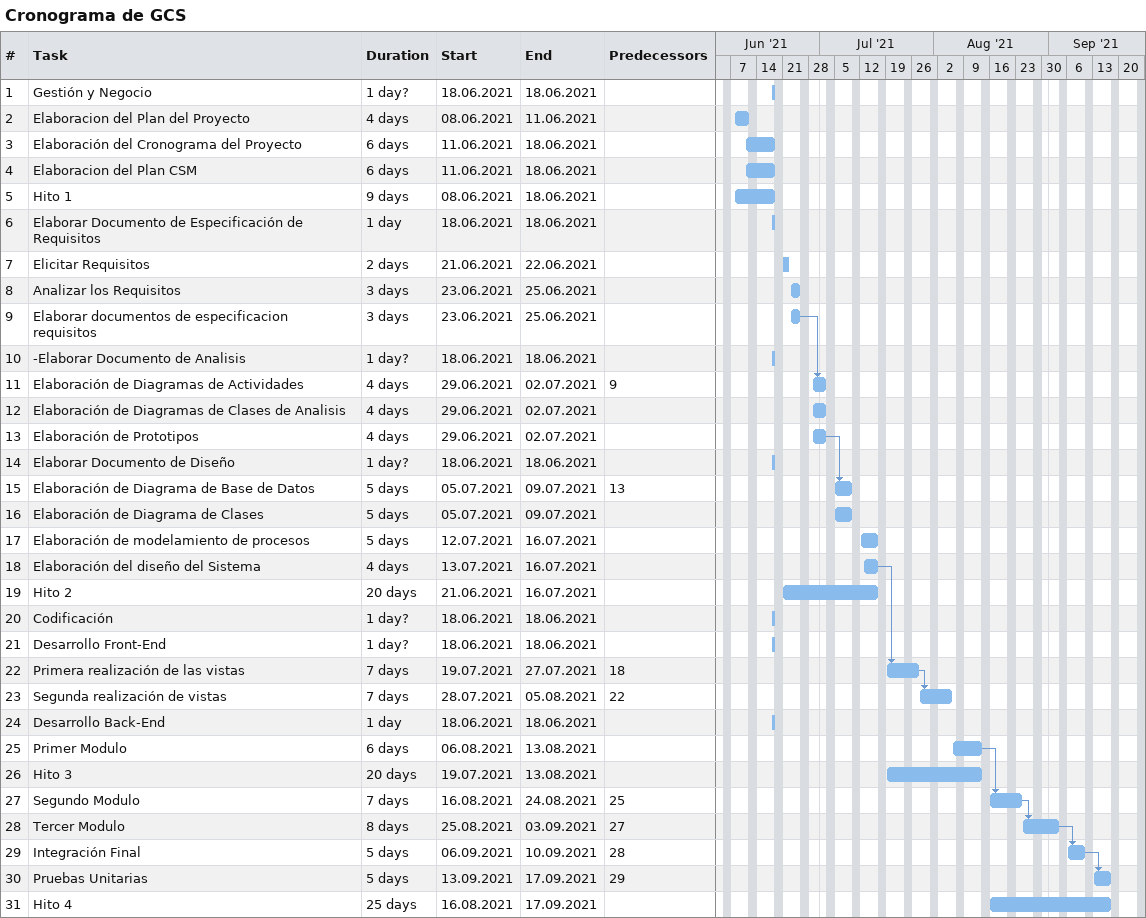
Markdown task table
Cronograma de GCS

| ID | Task | Duration | Start | Finish | Predecessors |
|---|---|---|---|---|---|
| 1 | Gestión y Negocio | 1d? | 2021-06-18 | 2021-06-18 |  |
| 2 | Elaboracion del Plan del Proyecto | 4d | 2021-06-08 | 2021-06-11 |  |
| 3 | Elaboración del Cronograma del Proyecto | 6d | 2021-06-11 | 2021-06-18 |  |
| 4 | Elaboracion del Plan CSM | 6d | 2021-06-11 | 2021-06-18 |  |
| 5 | Hito 1 | 9d | 2021-06-08 | 2021-06-18 |  |
| 6 | Elaborar Documento de Especificación de Requisitos | 1d | 2021-06-18 | 2021-06-18 |  |
| 7 | Elicitar Requisitos | 2d | 2021-06-21 | 2021-06-22 |  |
| 8 | Analizar los Requisitos | 3d | 2021-06-23 | 2021-06-25 |  |
| 9 | Elaborar documentos de especificacion requisitos | 3d | 2021-06-23 | 2021-06-25 |  |
| 10 | -Elaborar Documento de Analisis | 1d? | 2021-06-18 | 2021-06-18 |  |
| 11 | Elaboración de Diagramas de Actividades | 4d | 2021-06-29 | 2021-07-02 | 9 |
| 12 | Elaboración de Diagramas de Clases de Analisis | 4d | 2021-06-29 | 2021-07-02 |  |
| 13 | Elaboración de Prototipos | 4d | 2021-06-29 | 2021-07-02 |  |
| 14 | Elaborar Documento de Diseño | 1d? | 2021-06-18 | 2021-06-18 |  |
| 15 | Elaboración de Diagrama de Base de Datos | 5d | 2021-07-05 | 2021-07-09 | 13 |
| 16 | Elaboración de Diagrama de Clases | 5d | 2021-07-05 | 2021-07-09 |  |
| 17 | Elaboración de modelamiento de procesos | 5d | 2021-07-12 | 2021-07-16 |  |
| 18 | Elaboración del diseño del Sistema | 4d | 2021-07-13 | 2021-07-16 |  |
| 19 | Hito 2 | 20d | 2021-06-21 | 2021-07-16 |  |
| 20 | Codificación | 1d? | 2021-06-18 | 2021-06-18 |  |
| 21 | Desarrollo Front-End | 1d? | 2021-06-18 | 2021-06-18 |  |
| 22 | Primera realización de las vistas | 7d | 2021-07-19 | 2021-07-27 | 18 |
| 23 | Segunda realización de vistas | 7d | 2021-07-28 | 2021-08-05 | 22 |
| 24 | Desarrollo Back-End | 1d | 2021-06-18 | 2021-06-18 |  |
| 25 | Primer Modulo | 6d | 2021-08-06 | 2021-08-13 |  |
| 26 | Hito 3 | 20d | 2021-07-19 | 2021-08-13 |  |
| 27 | Segundo Modulo | 7d | 2021-08-16 | 2021-08-24 | 25 |
| 28 | Tercer Modulo | 8d | 2021-08-25 | 2021-09-03 | 27 |
| 29 | Integración Final | 5d | 2021-09-06 | 2021-09-10 | 28 |
| 30 | Pruebas Unitarias | 5d | 2021-09-13 | 2021-09-17 | 29 |
| 31 | Hito 4 | 25d | 2021-08-16 | 2021-09-17 |  |
